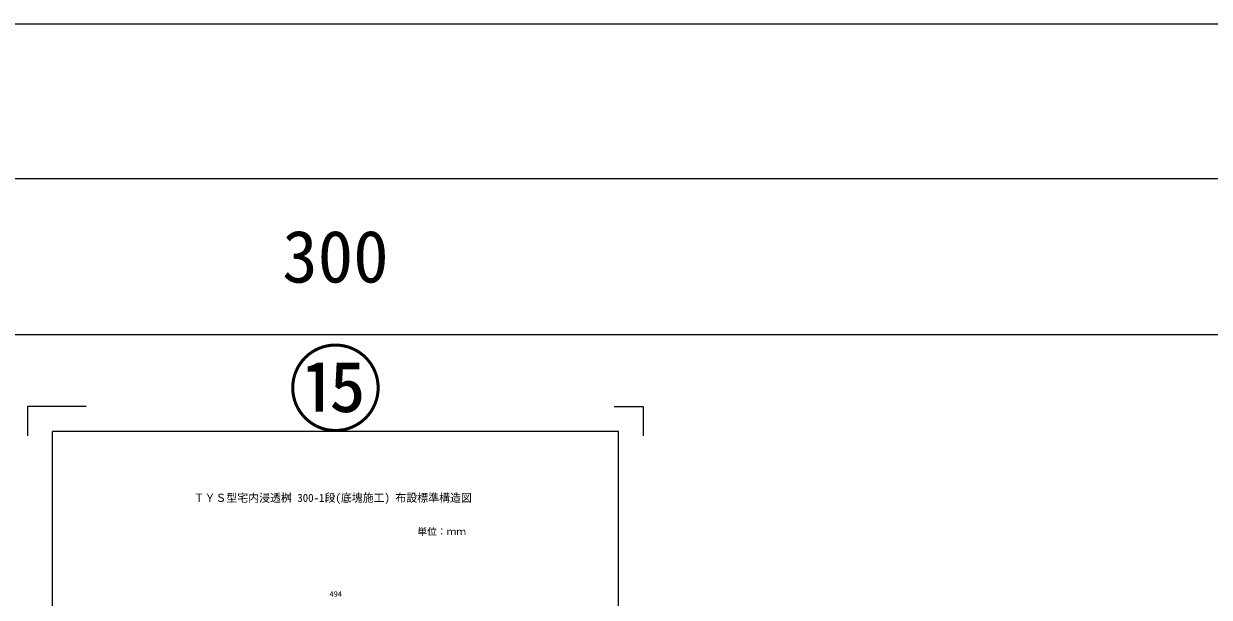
# Model space of a CAD drawing. Units: millimetres at full size; details may follow other scales. Extents: x 40781 to 122968, y -21714 to -2620.
# Drawn here: x 86499 to 92968, y -5749 to -2620 of the extents above; entities that cross this region are included whole.
import ezdxf
from ezdxf.enums import TextEntityAlignment as Align

# ---------------------------------------------------------------- set-up
doc = ezdxf.new("R2010")
doc.units = ezdxf.units.MM
doc.header["$LTSCALE"] = 18
for name, color, linetype, lineweight in [('0_2', 7, 'Continuous', 9), ('Defpoints_3', 7, 'Continuous', 13), ('寸法線', 7, 'Continuous', 9), ('枠', 5, 'Continuous', 25)]:
    doc.layers.add(name, color=color, linetype=linetype, lineweight=lineweight)
doc.layers.add('図面№', color=6, linetype='Continuous')
doc.styles.add('ＭＳ ゴシック', font='')
doc.styles.get('ＭＳ ゴシック').set_extended_font_data('MS Gothic')

msp = doc.modelspace()

# ---------------------------------------------------------------- linework, layer by layer
at = {"layer": '0_2', "color": 1, "lineweight": 13}
for p, q in [((83232.97, -2619.63), (122967.83, -2619.63)), ((83232.97, -3464.54), (122967.83, -3464.54)), ((83232.97, -4314.54), (93166.68, -4314.54))]:
    msp.add_line(p, q, dxfattribs=at)
msp.add_lwpolyline([(83232.97, -3464.54), (103100.4, -3464.54), (122967.83, -3464.54)], dxfattribs=at)
at = {"layer": 'Defpoints_3'}
for p, q in [((86519.82, -4707.95), (86519.82, -4867.95)), ((86839.82, -4707.95), (86519.82, -4707.95)), ((89719.82, -4707.95), (89879.82, -4707.95)), ((89879.82, -4707.95), (89879.82, -4867.95))]:
    msp.add_line(p, q, dxfattribs=at)
at = {"layer": '枠'}
for p, q in [((89743.82, -4843.95), (86655.83, -4843.95)), ((86655.83, -9323.95), (86655.83, -4843.95)), ((89743.82, -9323.95), (89743.82, -4843.95))]:
    msp.add_line(p, q, dxfattribs=at)

# ---------------------------------------------------------------- texts
at = {"layer": '0_2', "style": 'ＭＳ ゴシック'}
msp.add_text('300', height=284.8, dxfattribs=at).set_placement((88199.82, -3889.54), align=Align.MIDDLE_CENTER)
msp.add_text('ＴＹＳ型宅内浸透桝 300-1段(底塊施工) 布設標準構造図 ', height=43.67, dxfattribs=at).set_placement((88199.82, -5184.72), align=Align.TOP_CENTER)
at = {"layer": '図面№', "style": 'ＭＳ ゴシック'}
msp.add_text('⑮', height=379.8, dxfattribs=at).set_placement((88199.82, -4916.78), align=Align.BOTTOM_CENTER)
at = {"layer": '寸法線', "style": 'ＭＳ ゴシック'}
msp.add_text('単位：ｍｍ', height=37.98, dxfattribs=at).set_placement((88647.01, -5421.12), align=Align.BOTTOM_LEFT)
msp.add_text('494', height=30.38, dxfattribs=at).set_placement((88201.74, -5731.28), align=Align.MIDDLE_CENTER)

doc.saveas('drawing.dxf')
